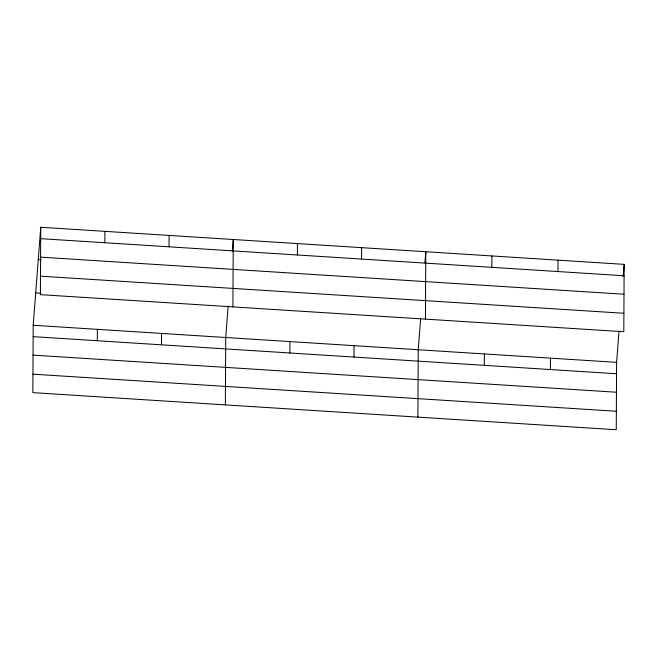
<?xml version="1.0" encoding="UTF-8"?>
<svg xmlns="http://www.w3.org/2000/svg" width="657" height="657" viewBox="0 0 657 657"><rect width="100%" height="100%" fill="white"/><g stroke="black" fill="none" stroke-linecap="round" stroke-linejoin="round"><path stroke-width="0.99" d="M40.742 227.265L40.389 294.648L623.797 331.736L624.15 264.352L40.742 227.265L33.203 325.264L32.85 392.648L616.258 429.735L616.611 362.352L619.017 331.021M97.318 340.737L97.376 329.338M104.857 242.745L104.923 231.346M161.491 344.818L161.548 333.419M169.038 246.818L169.095 235.42M225.376 404.884L225.729 337.501L228.135 306.17M232.915 306.893L233.268 239.501L232.34 251.631M289.844 352.981L289.901 341.583M297.383 254.982L297.44 243.583M354.016 357.055L354.074 345.656M361.555 259.063L361.621 247.664M417.893 417.129L418.246 349.738L420.661 318.415M425.44 319.13L425.793 251.746L424.939 262.857M484.308 365.341L484.365 353.942M491.855 267.342L491.912 255.943M550.426 369.546L550.484 358.147M557.974 271.546L558.031 260.147M623.214 276.482L624.15 264.352M40.685 238.663L624.093 275.751M40.586 257.142L623.994 294.229M38.254 259.605L41.309 259.794M40.488 276.17L623.895 313.266M35.692 292.923L40.783 293.244M33.203 325.264L616.611 362.352M33.146 336.663L616.545 373.751M33.047 355.133L616.447 392.229M32.949 374.17L616.348 411.257"/></g></svg>
